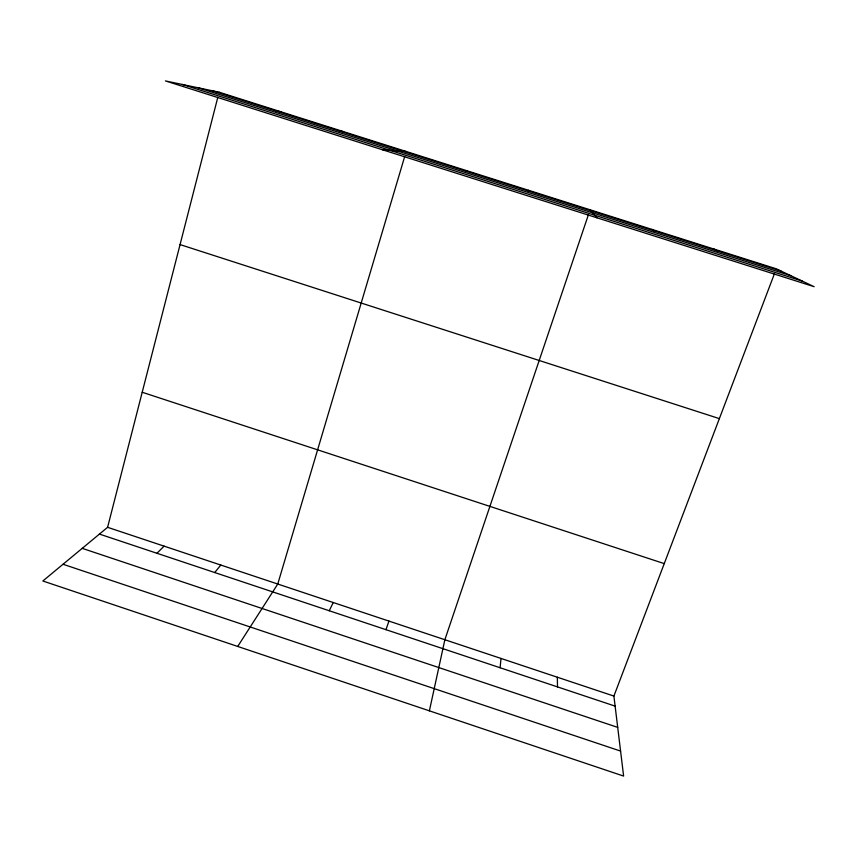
<?xml version="1.0" encoding="UTF-8"?>
<svg xmlns="http://www.w3.org/2000/svg" width="857" height="857" viewBox="0 0 857 857"><rect width="100%" height="100%" fill="white"/><g stroke="black" fill="none" stroke-linecap="round" stroke-linejoin="round"><path stroke-width="1.29" d="M500.102 667.753L501.002 658.433M429.389 710.828L444.869 639.718L588.395 214.786M774.417 273.79L613.901 696.066L623.617 776.078L42.85 580.992L107.596 527.312L217.796 97.366M404.697 156.52L277.764 584.024L237.721 646.446M385.961 629.681L388.96 621.089M329.238 610.752L333.255 602.525M528.116 190.865L528.533 190.265M214.721 572.54L220.817 565.052M156.96 553.268L164.094 546.145M465.565 171.036L467.236 170.843M382.779 149.868L406.197 151.485M339.383 131.035L343.571 131.635M275.772 110.864L281.214 111.871M212.429 90.788L781.016 271.037M198.246 87.81L790.99 275.75M182.327 84.468L802.216 281.064M180.056 244.588L719.366 418.623M142.208 392.26L664.25 563.617M107.596 527.312L613.901 696.066M99.423 534.082L615.122 706.125M82.208 548.351L617.704 727.379M63.032 564.26L620.586 751.086M713.977 249.055L717.384 250.865M651.898 229.376L654.02 230.779M590.087 209.783L596.879 217.785M557.339 677.212L557.5 686.907M219.124 92.192L165.422 80.922L814.15 286.699L776.313 268.819L219.124 92.192"/></g></svg>
